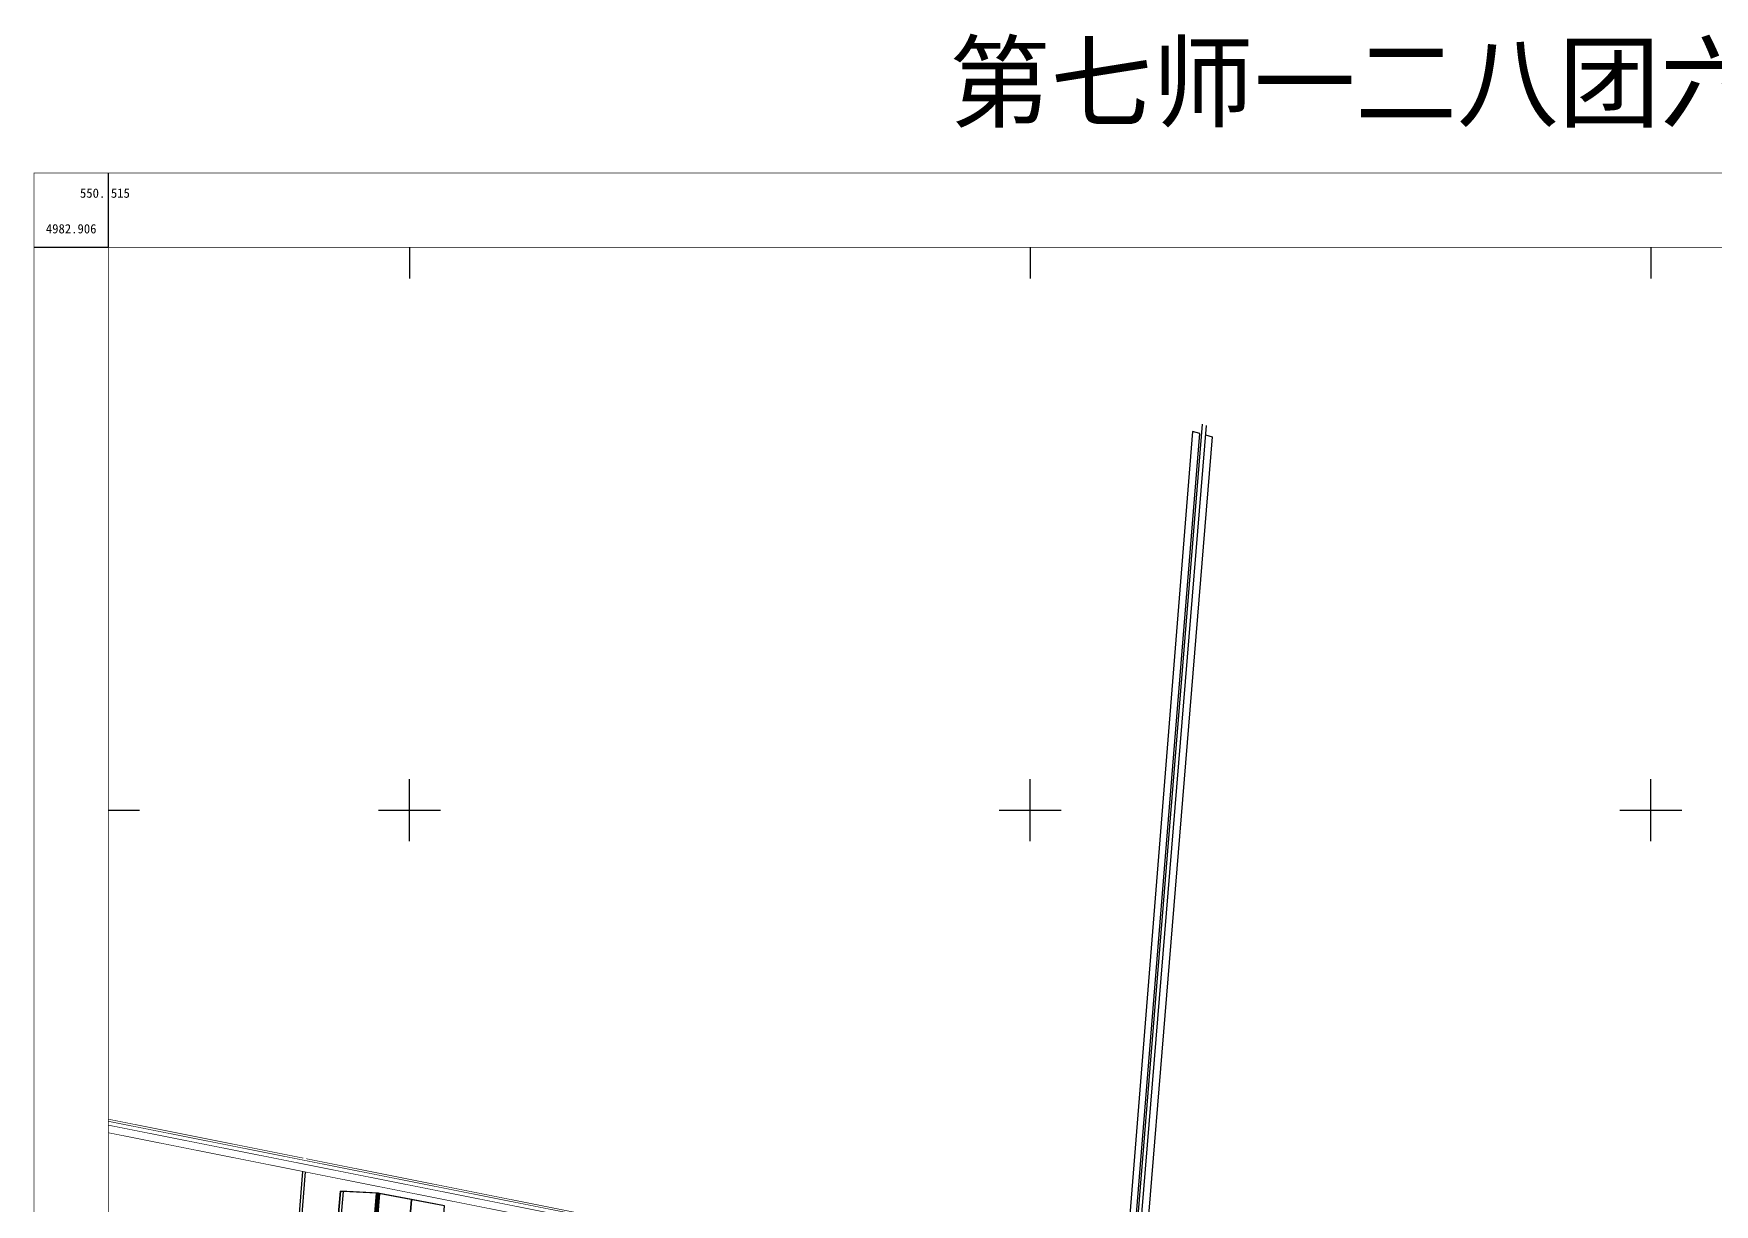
# Model space of a CAD drawing. Extents: x 550319 to 555636, y 4977603 to 4983250.
# Drawn here: x 550394 to 553102, y 4981365 to 4983250 of the extents above; entities that cross this region are included whole.
import ezdxf
from ezdxf.enums import TextEntityAlignment as Align

# ---------------------------------------------------------------- set-up
doc = ezdxf.new("R2010")
doc.units = 0
doc.header["$LTSCALE"] = 10
for name, color, linetype in [('2021新职工', 1, 'CONTINUOUS'), ('TK', 7, 'CONTINUOUS'), ('出水桩', 2, 'CONTINUOUS'), ('测地框', 1, 'CONTINUOUS'), ('路林渠', 1, 'CONTINUOUS'), ('身份地', 1, 'CONTINUOUS')]:
    doc.layers.add(name, color=color, linetype=linetype)
doc.styles.add('宋体', font='')
doc.styles.get('宋体').set_extended_font_data('SimSun')

msp = doc.modelspace()

# ---------------------------------------------------------------- linework, layer by layer
at = {"layer": '2021新职工', "color": 4, "linetype": 'Continuous', "flags": 128}
for points in [[(550948.9, 4981383), (550946.7, 4981383.1), (550896.4, 4980774.2), (550898.6, 4980773.6)], [(551003.2, 4981372.7), (550951.7, 4981382.5), (550902.4, 4980772.4), (550952.9, 4980754.5)]]:
    msp.add_lwpolyline(points, close=True, dxfattribs=at)
at = {"layer": 'TK', "linetype": 'Continuous'}
for p, q in [((550515, 4982906), (550515, 4983026)), ((550515, 4982906), (550395, 4982906)), ((551000, 4982906), (551000, 4982856)), ((552000, 4982906), (552000, 4982856)), ((553000, 4982906), (553000, 4982856)), ((551000, 4981950), (551000, 4982050)), ((552000, 4981950), (552000, 4982050)), ((553000, 4981950), (553000, 4982050)), ((550515, 4982000), (550565, 4982000)), ((550950, 4982000), (551050, 4982000)), ((551950, 4982000), (552050, 4982000)), ((552950, 4982000), (553050, 4982000))]:
    msp.add_line(p, q, dxfattribs=at)
at = {"layer": 'TK', "linetype": 'Continuous', "const_width": 1, "flags": 128}
for points in [[(550395, 4977786), (555635, 4977786), (555635, 4983026), (550395, 4983026)], [(550515, 4977906), (555515, 4977906), (555515, 4982906), (550515, 4982906)]]:
    msp.add_lwpolyline(points, close=True, dxfattribs=at)
at = {"layer": '出水桩', "color": 2, "linetype": 'Continuous', "flags": 128}
for points in [[(550949.9, 4981382.9), (550948.9, 4981383), (550898.6, 4980773.6), (550899.6, 4980773.3)], [(550951.7, 4981382.5), (550950.7, 4981382.7), (550901.4, 4980772.7), (550902.4, 4980772.4)]]:
    msp.add_lwpolyline(points, close=True, dxfattribs=at)
at = {"layer": '测地框', "color": 7, "linetype": 'Continuous', "flags": 128}
for points, elevation in [([(550836.4, 4980790.5), (550899.6, 4980773.3), (550949.9, 4981382.9), (550888.8, 4981386.1)], 289.3), ([(551056.6, 4981362.5), (550950.7, 4981382.7), (550901.4, 4980772.7), (551004.3, 4980736.3)], 289.1)]:
    msp.add_lwpolyline(points, close=True, dxfattribs=dict(at, elevation=elevation))
at = {"layer": '路林渠', "color": 3, "linetype": 'Continuous', "flags": 128}
for points, elevation in [([(552094.3, 4980397.4), (552273.6, 4982606.4), (552261.7, 4982609.5), (552084.2, 4980395.4)], 292.6), ([(552282.7, 4982604), (552293.1, 4982601), (552112.4, 4980389.3)], 288.9)]:
    msp.add_lwpolyline(points, dxfattribs=dict(at, elevation=elevation))
at = {"layer": '路林渠', "color": 5, "linetype": 'Continuous', "flags": 128}
for points, elevation in [([(552277.4, 4982621.3), (552096.5, 4980401.8), (552095.5, 4980398.4), (552091.5, 4980395.2), (552088.4, 4980394.5)], 287.4), ([(552114, 4980388.7), (552107.4, 4980391.3), (552103, 4980395.3), (552102.1, 4980400.9), (552283.9, 4982619.2)], 291)]:
    msp.add_lwpolyline(points, dxfattribs=dict(at, elevation=elevation))
at = {"layer": '路林渠', "color": 4, "linetype": 'Continuous', "const_width": 1, "flags": 128}
for points, elevation in [([(550829.2, 4981439.5), (550515, 4981502.2)], 290.6), ([(550515, 4981498.8), (552150.5, 4981173.3)], 289.5), ([(550515, 4981492.6), (552158.8, 4981165.5)], 289.4), ([(550515, 4981480.4), (552157.8, 4981153.5)], 288.8), ([(552151.1, 4981175.8), (550833.6, 4981438.6)], 290.6)]:
    msp.add_lwpolyline(points, dxfattribs=dict(at, elevation=elevation))
at = {"layer": '路林渠', "color": 4, "linetype": 'Continuous', "elevation": 289.3, "flags": 128}
for points in [[(550827.5, 4981418.2), (550769.2, 4980678.3)], [(550831.9, 4981417.3), (550773.6, 4980677.4)]]:
    msp.add_lwpolyline(points, dxfattribs=at)
at = {"layer": '身份地', "color": 3, "linetype": 'Continuous', "elevation": 289.3, "flags": 128}
msp.add_lwpolyline([(550888.8, 4981386.1), (550893.3, 4981385.9), (550840.8, 4980789.3), (550836.4, 4980790.5)], close=True, dxfattribs=at)
at = {"layer": '身份地', "color": 1, "linetype": 'Continuous', "flags": 128}
for points in [[(550946.7, 4981383.1), (550893.3, 4981385.9), (550840.8, 4980789.3), (550896.4, 4980774.2)], [(551056.6, 4981362.5), (551003.2, 4981372.7), (550952.9, 4980754.5), (551004.3, 4980736.3)]]:
    msp.add_lwpolyline(points, close=True, dxfattribs=at)
at = {"layer": '身份地', "color": 1, "linetype": 'Continuous', "elevation": 289.3, "flags": 128}
msp.add_lwpolyline([(550949.9, 4981382.9), (550899.6, 4980773.3)], dxfattribs=at)
at = {"layer": '身份地', "color": 1, "linetype": 'Continuous', "flags": 128}
msp.add_lwpolyline([(550902.4, 4980772.4), (550951.7, 4981382.5)], dxfattribs=at)

# ---------------------------------------------------------------- texts
at = {"layer": 'TK', "linetype": 'Continuous', "style": '宋体'}
msp.add_text('第七师一二八团六连耕地普查图', height=120, dxfattribs=at).set_placement((553015, 4983076), align=Align.BOTTOM_CENTER)
msp.add_text('550.', height=15, dxfattribs=at).set_placement((550510, 4982993.5), align=Align.MIDDLE_RIGHT)
msp.add_text('515', height=15, dxfattribs=at).set_placement((550519, 4982993.5), align=Align.MIDDLE_LEFT)
msp.add_text('4982.906', height=15, dxfattribs=at).set_placement((550455, 4982936), align=Align.MIDDLE)

doc.saveas('drawing.dxf')
